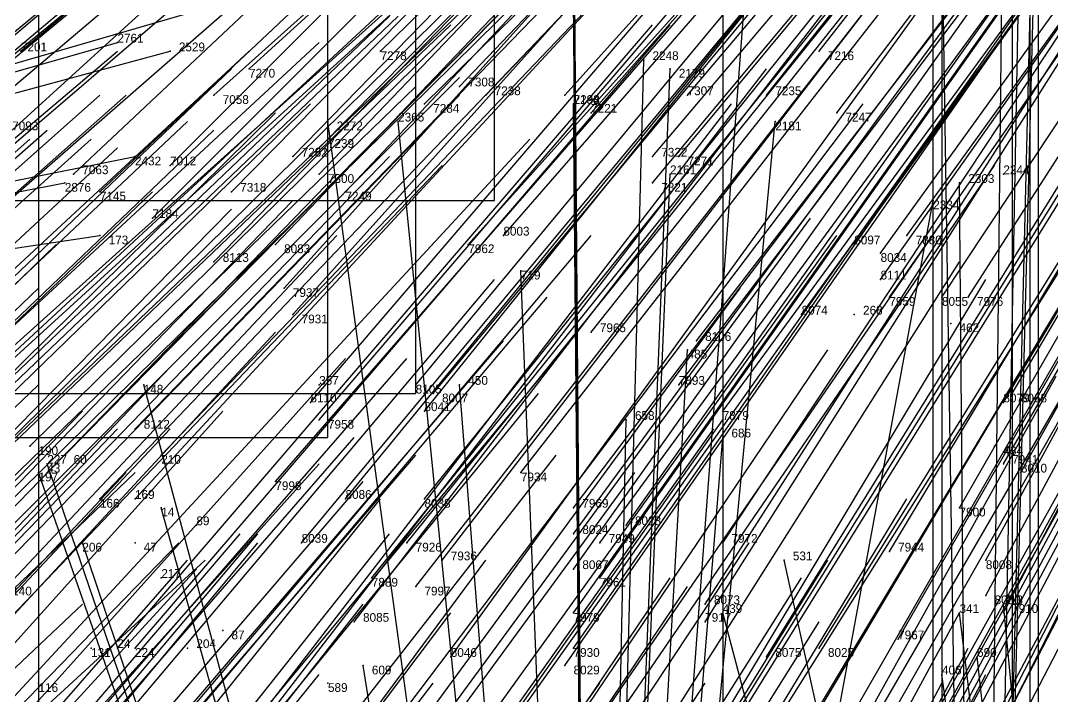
# Model space of a CAD drawing. Extents: x -0.5 to 0.59, y -0.5 to 0.59.
# Drawn here: x -0.271 to -0.1534, y -0.3015 to -0.2245 of the extents above; entities that cross this region are included whole.
import ezdxf

# ---------------------------------------------------------------- set-up
doc = ezdxf.new("R2010")
doc.units = 0
for name, color, linetype in [('Clients', 3, 'CONTINUOUS'), ('Facilities', 3, 'CONTINUOUS'), ('Facilities_lines', 3, 'CONTINUOUS'), ('Min_max_boxes', 1, 'CONTINUOUS'), ('Normals', 1, 'CONTINUOUS'), ('Source_points', 5, 'CONTINUOUS'), ('Text', 3, 'CONTINUOUS')]:
    doc.layers.add(name, color=color, linetype=linetype)

msp = doc.modelspace()

# ---------------------------------------------------------------- linework, layer by layer
at = {"layer": 'Clients', "color": 5}
for p in [(-0.26, -0.227, -1.25), (-0.254, -0.228, -1.25), (-0.2, -0.229, -1.25), (-0.197, -0.23, -1.25), (-0.208, -0.234, -1.25), (-0.236, -0.236, -1.25), (-0.228, -0.236, -1.25), (-0.185, -0.236, -1.25), (-0.258, -0.24, -1.25), (-0.197, -0.242, -1.25), (-0.266, -0.243, -1.25), (-0.164, -0.243, -1.25), (-0.167, -0.245, -1.25), (-0.262, -0.249, -1.25), (-0.214, -0.253, -1.25), (-0.195, -0.262, -1.25), (-0.257, -0.266, -1.25), (-0.221, -0.266, -1.25), (-0.202, -0.27, -1.25), (-0.191, -0.272, -1.25), (-0.268, -0.275, -1.25), (-0.269, -0.276, -1.25), (-0.255, -0.28, -1.25), (-0.264, -0.284, -1.25), (-0.184, -0.286, -1.25), (-0.159, -0.291, -1.25), (-0.191, -0.292, -1.25), (-0.164, -0.292, -1.25), (-0.162, -0.297, -1.25), (-0.232, -0.298, -1.25), (-0.166, -0.299, -1.25)]:
    msp.add_point(p, dxfattribs=at)
at = {"layer": 'Facilities', "color": 3}
for p in [(-0.271, -0.228, -0.885), (-0.23, -0.228, -0.811), (-0.18, -0.228, -0.726), (-0.245, -0.23, -0.841), (-0.221, -0.232, -0.799), (-0.249, -0.233, -0.852), (-0.225, -0.234, -0.812), (-0.218, -0.233, -0.797), (-0.209, -0.233, -0.782), (-0.195, -0.233, -0.759), (-0.186, -0.233, -0.745), (-0.206, -0.235, -0.781), (-0.178, -0.235, -0.737), (-0.237, -0.239, -0.841), (-0.254, -0.241, -0.875), (-0.24, -0.24, -0.848), (-0.24, -0.24, -0.848), (-0.199, -0.24, -0.778), (-0.196, -0.24, -0.775), (-0.265, -0.242, -0.896), (-0.237, -0.242, -0.847), (-0.159, -0.242, -1.25), (-0.199, -0.243, -0.784), (-0.262, -0.244, -0.895), (-0.247, -0.244, -0.867), (-0.234, -0.244, -0.846), (-0.256, -0.247, -0.889), (-0.216, -0.249, -0.824), (-0.17, -0.249, -0.753), (-0.242, -0.25, -0.87), (-0.22, -0.25, -0.833), (-0.176, -0.25, -0.764), (-0.173, -0.251, -0.763), (-0.249, -0.252, -0.885), (-0.173, -0.254, -0.768), (-0.241, -0.255, -0.877), (-0.172, -0.256, -0.772), (-0.166, -0.256, -0.764), (-0.163, -0.256, -0.759), (-0.24, -0.258, -0.881), (-0.182, -0.258, -0.789), (-0.176, -0.258, -1.25), (-0.165, -0.259, -1.25), (-0.206, -0.26, -0.829), (-0.194, -0.261, -0.811), (-0.237, -0.266, -1.25), (-0.226, -0.266, -0.873), (-0.224, -0.267, -0.871), (-0.196, -0.266, -0.826), (-0.158, -0.267, -0.776), (-0.238, -0.268, -0.896), (-0.159, -0.268, -0.779), (-0.225, -0.269, -0.877), (-0.191, -0.269, -0.825), (-0.237, -0.27, -0.898), (-0.258, -0.271, -0.935), (-0.27, -0.273, -0.96), (-0.266, -0.274, -0.955), (-0.255, -0.274, -0.937), (-0.16, -0.273, -1.25), (-0.159, -0.275, -0.793), (-0.268, -0.276, -0.962), (-0.214, -0.276, -0.874), (-0.157, -0.276, -0.793), (-0.242, -0.277, -0.92), (-0.262, -0.279, -0.957), (-0.258, -0.279, -0.95), (-0.234, -0.279, -0.91), (-0.225, -0.279, -0.896), (-0.208, -0.28, -0.871), (-0.164, -0.28, -0.812), (-0.251, -0.282, -1.25), (-0.202, -0.282, -0.867), (-0.208, -0.283, -0.877), (-0.258, -0.284, -1.25), (-0.239, -0.284, -0.929), (-0.227, -0.284, -0.908), (-0.205, -0.284, -0.875), (-0.191, -0.284, -0.855), (-0.172, -0.285, -0.832), (-0.223, -0.286, -0.905), (-0.161, -0.286, -0.821), (-0.255, -0.288, -1.25), (-0.231, -0.288, -0.924), (-0.208, -0.287, -0.885), (-0.205, -0.288, -0.885), (-0.226, -0.289, -0.917), (-0.161, -0.29, -0.83), (-0.193, -0.291, -0.872), (-0.208, -0.292, -0.898), (-0.159, -0.292, -0.83), (-0.248, -0.294, -1.25), (-0.233, -0.293, -0.935), (-0.193, -0.293, -0.876), (-0.171, -0.295, -0.853), (-0.263, -0.296, -1.25), (-0.26, -0.296, -0.985), (-0.258, -0.296, -0.982), (-0.252, -0.296, -1.25), (-0.208, -0.296, -0.906), (-0.18, -0.296, -0.866), (-0.222, -0.297, -0.927), (-0.186, -0.297, -0.876), (-0.209, -0.298, -0.91), (-0.269, -0.3, -1.25), (-0.236, -0.3, -1.25)]:
    msp.add_point(p, dxfattribs=at)
at = {"layer": 'Facilities_lines', "color": 3}
for p, q in [((-0.162, -0.472, -1.246), (-0.156, -0.155, -1.25)), ((-0.162, -0.472, -1.246), (-0.155, -0.184, -1.25)), ((-0.206, -0.456, -1.25), (-0.186, -0.189, -1.25)), ((-0.162, -0.472, -1.246), (-0.155, -0.2, -1.25)), ((-0.206, -0.456, -1.25), (-0.208, -0.203, -1.25)), ((-0.162, -0.472, -1.246), (-0.159, -0.207, -1.25)), ((-0.162, -0.472, -1.246), (-0.166, -0.212, -1.25)), ((-0.418, -0.272, -1.246), (-0.236, -0.219, -1.25)), ((-0.206, -0.456, -1.25), (-0.208, -0.222, -1.25)), ((-0.418, -0.272, -1.246), (-0.26, -0.227, -1.25)), ((-0.418, -0.272, -1.246), (-0.254, -0.228, -1.25)), ((-0.206, -0.456, -1.25), (-0.2, -0.229, -1.25)), ((-0.206, -0.456, -1.25), (-0.197, -0.23, -1.25)), ((-0.206, -0.456, -1.25), (-0.208, -0.234, -1.25)), ((-0.206, -0.456, -1.25), (-0.236, -0.236, -1.25)), ((-0.206, -0.456, -1.25), (-0.228, -0.236, -1.25)), ((-0.206, -0.456, -1.25), (-0.185, -0.236, -1.25)), ((-0.418, -0.272, -1.246), (-0.258, -0.24, -1.25)), ((-0.206, -0.456, -1.25), (-0.197, -0.242, -1.25)), ((-0.418, -0.272, -1.246), (-0.266, -0.243, -1.25)), ((-0.162, -0.472, -1.246), (-0.164, -0.243, -1.25)), ((-0.206, -0.456, -1.25), (-0.167, -0.245, -1.25)), ((-0.418, -0.272, -1.246), (-0.262, -0.249, -1.25)), ((-0.206, -0.456, -1.25), (-0.214, -0.253, -1.25)), ((-0.206, -0.456, -1.25), (-0.195, -0.262, -1.25)), ((-0.206, -0.456, -1.25), (-0.257, -0.266, -1.25)), ((-0.206, -0.456, -1.25), (-0.221, -0.266, -1.25)), ((-0.206, -0.456, -1.25), (-0.202, -0.27, -1.25)), ((-0.206, -0.456, -1.25), (-0.191, -0.272, -1.25)), ((-0.206, -0.456, -1.25), (-0.268, -0.275, -1.25)), ((-0.206, -0.456, -1.25), (-0.269, -0.276, -1.25)), ((-0.206, -0.456, -1.25), (-0.255, -0.28, -1.25)), ((-0.206, -0.456, -1.25), (-0.264, -0.284, -1.25)), ((-0.141, -0.479, -1.249), (-0.184, -0.286, -1.25)), ((-0.141, -0.479, -1.249), (-0.159, -0.291, -1.25)), ((-0.141, -0.479, -1.249), (-0.191, -0.292, -1.25)), ((-0.141, -0.479, -1.249), (-0.164, -0.292, -1.25)), ((-0.141, -0.479, -1.249), (-0.162, -0.297, -1.25)), ((-0.206, -0.456, -1.25), (-0.232, -0.298, -1.25)), ((-0.141, -0.479, -1.249), (-0.166, -0.299, -1.25))]:
    msp.add_line(p, q, dxfattribs=at)
at = {"layer": 'Min_max_boxes', "color": 1}
for p, q in [((-0.217, -0.245, -1.25), (-0.217, -0.07, -1.25)), ((-0.217, -0.245, -1.126), (-0.217, -0.07, -1.126)), ((-0.158, -0.076, -1.25), (-0.158, -0.478, -1.25)), ((-0.158, -0.076, -1.113), (-0.158, -0.478, -1.113)), ((-0.191, -0.129, -1.25), (-0.191, -0.479, -1.25)), ((-0.191, -0.129, -1.249), (-0.191, -0.479, -1.249)), ((-0.156, -0.135, -1.25), (-0.156, -0.477, -1.25)), ((-0.156, -0.135, -1.25), (-0.156, -0.477, -1.25)), ((-0.166, -0.155, -1.25), (-0.166, -0.472, -1.25)), ((-0.166, -0.155, -1.246), (-0.166, -0.472, -1.246)), ((-0.155, -0.472, -1.25), (-0.155, -0.155, -1.25)), ((-0.155, -0.472, -1.246), (-0.155, -0.155, -1.246)), ((-0.269, -0.189, -1.25), (-0.269, -0.456, -1.25)), ((-0.269, -0.189, -1.25), (-0.269, -0.456, -1.25)), ((-0.167, -0.456, -1.25), (-0.167, -0.189, -1.25)), ((-0.167, -0.456, -1.25), (-0.167, -0.189, -1.25)), ((-0.226, -0.267, -1.25), (-0.226, -0.203, -1.25)), ((-0.226, -0.267, -1.001), (-0.226, -0.203, -1.001)), ((-0.236, -0.272, -1.25), (-0.236, -0.219, -1.25)), ((-0.236, -0.272, -1.246), (-0.236, -0.219, -1.246)), ((-0.466, -0.245, -1.25), (-0.217, -0.245, -1.25)), ((-0.466, -0.245, -1.126), (-0.217, -0.245, -1.126)), ((-0.217, -0.245, -1.25), (-0.217, -0.245, -1.126)), ((-0.408, -0.267, -1.25), (-0.226, -0.267, -1.25)), ((-0.408, -0.267, -1.001), (-0.226, -0.267, -1.001)), ((-0.226, -0.267, -1.25), (-0.226, -0.267, -1.001)), ((-0.418, -0.272, -1.25), (-0.236, -0.272, -1.25)), ((-0.418, -0.272, -1.246), (-0.236, -0.272, -1.246)), ((-0.236, -0.272, -1.25), (-0.236, -0.272, -1.246))]:
    msp.add_line(p, q, dxfattribs=at)
at = {"layer": 'Normals', "color": 1}
for p, q in [((-0.18, -0.228, -0.726), (-0.123, -0.155, -0.763)), ((-0.186, -0.233, -0.745), (-0.128, -0.16, -0.783)), ((-0.178, -0.235, -0.737), (-0.122, -0.161, -0.776)), ((-0.195, -0.233, -0.759), (-0.135, -0.162, -0.796)), ((-0.23, -0.228, -0.811), (-0.164, -0.163, -0.848)), ((-0.209, -0.233, -0.782), (-0.147, -0.164, -0.82)), ((-0.221, -0.232, -0.799), (-0.157, -0.165, -0.837)), ((-0.218, -0.233, -0.797), (-0.154, -0.166, -0.835)), ((-0.206, -0.235, -0.781), (-0.145, -0.166, -0.819)), ((-0.271, -0.228, -0.885), (-0.2, -0.168, -0.922)), ((-0.245, -0.23, -0.841), (-0.177, -0.168, -0.878)), ((-0.225, -0.234, -0.812), (-0.159, -0.169, -0.849)), ((-0.199, -0.24, -0.778), (-0.139, -0.169, -0.816)), ((-0.196, -0.24, -0.775), (-0.137, -0.169, -0.813)), ((-0.249, -0.233, -0.852), (-0.18, -0.171, -0.889)), ((-0.199, -0.243, -0.784), (-0.139, -0.171, -0.822)), ((-0.272, -0.237, -0.902), (-0.203, -0.174, -0.938)), ((-0.24, -0.24, -0.848), (-0.175, -0.173, -0.885)), ((-0.24, -0.24, -0.848), (-0.175, -0.173, -0.885)), ((-0.237, -0.239, -0.841), (-0.172, -0.173, -0.878)), ((-0.17, -0.249, -0.753), (-0.116, -0.174, -0.792)), ((-0.254, -0.241, -0.875), (-0.188, -0.175, -0.911)), ((-0.237, -0.242, -0.847), (-0.173, -0.175, -0.884)), ((-0.176, -0.25, -0.764), (-0.122, -0.175, -0.803)), ((-0.234, -0.244, -0.846), (-0.17, -0.176, -0.883)), ((-0.173, -0.251, -0.763), (-0.119, -0.176, -0.801)), ((-0.247, -0.244, -0.867), (-0.181, -0.177, -0.903)), ((-0.265, -0.242, -0.896), (-0.197, -0.178, -0.933)), ((-0.163, -0.256, -0.759), (-0.113, -0.178, -0.797)), ((-0.216, -0.249, -0.824), (-0.155, -0.179, -0.861)), ((-0.173, -0.254, -0.768), (-0.12, -0.179, -0.807)), ((-0.166, -0.256, -0.764), (-0.115, -0.179, -0.801)), ((-0.262, -0.244, -0.895), (-0.194, -0.18, -0.932)), ((-0.256, -0.247, -0.889), (-0.19, -0.181, -0.925)), ((-0.22, -0.25, -0.833), (-0.158, -0.181, -0.87)), ((-0.172, -0.256, -0.772), (-0.119, -0.18, -0.81)), ((-0.182, -0.258, -0.789), (-0.127, -0.182, -0.825)), ((-0.242, -0.25, -0.87), (-0.178, -0.183, -0.907)), ((-0.294, -0.244, -0.955), (-0.222, -0.185, -0.992)), ((-0.249, -0.252, -0.885), (-0.184, -0.185, -0.922)), ((-0.241, -0.255, -0.877), (-0.179, -0.186, -0.915)), ((-0.206, -0.26, -0.829), (-0.148, -0.187, -0.866)), ((-0.194, -0.261, -0.811), (-0.137, -0.187, -0.848)), ((-0.158, -0.267, -0.776), (-0.111, -0.187, -0.814)), ((-0.24, -0.258, -0.881), (-0.178, -0.189, -0.919)), ((-0.159, -0.268, -0.779), (-0.112, -0.189, -0.817)), ((-0.196, -0.266, -0.826), (-0.14, -0.192, -0.863)), ((-0.191, -0.269, -0.825), (-0.136, -0.194, -0.863)), ((-0.159, -0.275, -0.793), (-0.112, -0.194, -0.83)), ((-0.226, -0.266, -0.873), (-0.167, -0.195, -0.911)), ((-0.157, -0.276, -0.793), (-0.112, -0.195, -0.83)), ((-0.224, -0.267, -0.871), (-0.165, -0.196, -0.908)), ((-0.225, -0.269, -0.877), (-0.167, -0.197, -0.914)), ((-0.238, -0.268, -0.896), (-0.178, -0.198, -0.934)), ((-0.308, -0.258, -1.004), (-0.236, -0.199, -1.041)), ((-0.313, -0.261, -1.019), (-0.242, -0.201, -1.057)), ((-0.298, -0.261, -0.992), (-0.228, -0.201, -1.03)), ((-0.237, -0.27, -0.898), (-0.177, -0.2, -0.936)), ((-0.164, -0.28, -0.812), (-0.118, -0.2, -0.85)), ((-0.214, -0.276, -0.874), (-0.157, -0.203, -0.912)), ((-0.258, -0.271, -0.935), (-0.193, -0.204, -0.972)), ((-0.172, -0.285, -0.832), (-0.124, -0.205, -0.869)), ((-0.161, -0.286, -0.821), (-0.117, -0.205, -0.859)), ((-0.318, -0.267, -1.038), (-0.247, -0.207, -1.075)), ((-0.279, -0.269, -0.968), (-0.211, -0.206, -1.006)), ((-0.255, -0.274, -0.937), (-0.191, -0.207, -0.974)), ((-0.242, -0.277, -0.92), (-0.181, -0.207, -0.958)), ((-0.234, -0.279, -0.91), (-0.175, -0.207, -0.948)), ((-0.225, -0.279, -0.896), (-0.167, -0.207, -0.934)), ((-0.208, -0.28, -0.871), (-0.152, -0.206, -0.909)), ((-0.202, -0.282, -0.867), (-0.148, -0.206, -0.904)), ((-0.191, -0.284, -0.855), (-0.14, -0.207, -0.893)), ((-0.27, -0.273, -0.96), (-0.204, -0.208, -0.997)), ((-0.266, -0.274, -0.955), (-0.201, -0.208, -0.992)), ((-0.208, -0.283, -0.877), (-0.153, -0.208, -0.915)), ((-0.161, -0.29, -0.83), (-0.117, -0.208, -0.867)), ((-0.274, -0.274, -0.968), (-0.208, -0.209, -1.006)), ((-0.205, -0.284, -0.875), (-0.15, -0.209, -0.913)), ((-0.268, -0.276, -0.962), (-0.203, -0.21, -0.999)), ((-0.159, -0.292, -0.83), (-0.116, -0.21, -0.868)), ((-0.318, -0.271, -1.046), (-0.247, -0.211, -1.083)), ((-0.258, -0.279, -0.95), (-0.195, -0.211, -0.987)), ((-0.208, -0.287, -0.885), (-0.154, -0.211, -0.923)), ((-0.262, -0.279, -0.957), (-0.198, -0.212, -0.994)), ((-0.227, -0.284, -0.908), (-0.169, -0.212, -0.946)), ((-0.223, -0.286, -0.905), (-0.166, -0.212, -0.943)), ((-0.239, -0.284, -0.929), (-0.18, -0.213, -0.966)), ((-0.205, -0.288, -0.885), (-0.152, -0.213, -0.923)), ((-0.193, -0.291, -0.872), (-0.143, -0.213, -0.909)), ((-0.193, -0.293, -0.876), (-0.143, -0.214, -0.913)), ((-0.289, -0.277, -1), (-0.22, -0.215, -1.038)), ((-0.171, -0.295, -0.853), (-0.125, -0.215, -0.89)), ((-0.28, -0.28, -0.991), (-0.213, -0.216, -1.028)), ((-0.231, -0.288, -0.924), (-0.173, -0.216, -0.961)), ((-0.226, -0.289, -0.917), (-0.169, -0.216, -0.954)), ((-0.275, -0.282, -0.984), (-0.209, -0.217, -1.021)), ((-0.208, -0.292, -0.898), (-0.155, -0.217, -0.935)), ((-0.18, -0.296, -0.866), (-0.131, -0.217, -0.903)), ((-0.186, -0.297, -0.876), (-0.137, -0.218, -0.913)), ((-0.331, -0.278, -1.081), (-0.26, -0.219, -1.118)), ((-0.233, -0.293, -0.935), (-0.176, -0.219, -0.971)), ((-0.222, -0.297, -0.927), (-0.167, -0.221, -0.962)), ((-0.208, -0.296, -0.906), (-0.155, -0.22, -0.942)), ((-0.316, -0.283, -1.06), (-0.246, -0.222, -1.098)), ((-0.209, -0.298, -0.91), (-0.156, -0.222, -0.947)), ((-0.296, -0.285, -1.028), (-0.228, -0.223, -1.066)), ((-0.296, -0.288, -1.034), (-0.229, -0.224, -1.071)), ((-0.295, -0.288, -1.031), (-0.228, -0.224, -1.068)), ((-0.289, -0.289, -1.022), (-0.222, -0.225, -1.059)), ((-0.26, -0.296, -0.985), (-0.199, -0.225, -1.021)), ((-0.258, -0.296, -0.982), (-0.197, -0.225, -1.018)), ((-0.184, -0.303, -0.887), (-0.135, -0.225, -0.925)), ((-0.305, -0.29, -1.052), (-0.237, -0.227, -1.089)), ((-0.26, -0.227, -1.25), (-0.26, -0.227, -1.15)), ((-0.191, -0.306, -0.903), (-0.142, -0.227, -0.94)), ((-0.331, -0.288, -1.096), (-0.26, -0.228, -1.133)), ((-0.313, -0.291, -1.069), (-0.245, -0.228, -1.106)), ((-0.254, -0.228, -1.25), (-0.254, -0.228, -1.15)), ((-0.191, -0.307, -0.903), (-0.142, -0.228, -0.94)), ((-0.2, -0.229, -1.25), (-0.2, -0.229, -1.15)), ((-0.17, -0.311, -0.885), (-0.125, -0.229, -0.922)), ((-0.314, -0.294, -1.075), (-0.247, -0.23, -1.112)), ((-0.243, -0.304, -0.974), (-0.186, -0.23, -1.01)), ((-0.216, -0.306, -0.936), (-0.162, -0.23, -0.973)), ((-0.197, -0.23, -1.25), (-0.197, -0.23, -1.15)), ((-0.286, -0.296, -1.03), (-0.221, -0.231, -1.068)), ((-0.185, -0.311, -0.904), (-0.137, -0.231, -0.941)), ((-0.292, -0.296, -1.041), (-0.226, -0.232, -1.078)), ((-0.172, -0.313, -0.892), (-0.127, -0.232, -0.93)), ((-0.332, -0.295, -1.11), (-0.262, -0.233, -1.147)), ((-0.328, -0.294, -1.102), (-0.259, -0.233, -1.139)), ((-0.304, -0.298, -1.065), (-0.238, -0.234, -1.102)), ((-0.286, -0.3, -1.036), (-0.221, -0.233, -1.073)), ((-0.247, -0.308, -0.987), (-0.19, -0.234, -1.023)), ((-0.231, -0.308, -0.963), (-0.175, -0.234, -0.999)), ((-0.208, -0.234, -1.25), (-0.208, -0.234, -1.15)), ((-0.18, -0.315, -0.907), (-0.133, -0.234, -0.943)), ((-0.172, -0.315, -0.897), (-0.127, -0.234, -0.934)), ((-0.308, -0.3, -1.075), (-0.242, -0.235, -1.112)), ((-0.32, -0.3, -1.096), (-0.252, -0.236, -1.133)), ((-0.236, -0.236, -1.25), (-0.236, -0.236, -1.15)), ((-0.228, -0.236, -1.25), (-0.228, -0.236, -1.15)), ((-0.185, -0.236, -1.25), (-0.185, -0.236, -1.15)), ((-0.338, -0.298, -1.127), (-0.268, -0.237, -1.164)), ((-0.316, -0.301, -1.09), (-0.249, -0.237, -1.127)), ((-0.339, -0.299, -1.131), (-0.27, -0.238, -1.168)), ((-0.332, -0.3, -1.119), (-0.263, -0.238, -1.156)), ((-0.276, -0.306, -1.03), (-0.213, -0.238, -1.067)), ((-0.169, -0.321, -0.906), (-0.125, -0.238, -0.943)), ((-0.329, -0.303, -1.117), (-0.26, -0.239, -1.154)), ((-0.293, -0.306, -1.06), (-0.229, -0.24, -1.097)), ((-0.287, -0.308, -1.053), (-0.223, -0.241, -1.09)), ((-0.258, -0.24, -1.25), (-0.258, -0.24, -1.15)), ((-0.212, -0.317, -0.955), (-0.16, -0.241, -0.991)), ((-0.3, -0.309, -1.076), (-0.235, -0.242, -1.113)), ((-0.197, -0.242, -1.25), (-0.197, -0.242, -1.15)), ((-0.159, -0.242, -1.25), (-0.159, -0.242, -1.15)), ((-0.266, -0.243, -1.25), (-0.266, -0.243, -1.15)), ((-0.177, -0.324, -0.922), (-0.132, -0.243, -0.96)), ((-0.164, -0.243, -1.25), (-0.164, -0.243, -1.15)), ((-0.323, -0.308, -1.116), (-0.256, -0.244, -1.153)), ((-0.176, -0.326, -0.926), (-0.132, -0.244, -0.963)), ((-0.305, -0.312, -1.09), (-0.24, -0.245, -1.127)), ((-0.167, -0.245, -1.25), (-0.167, -0.245, -1.15)), ((-0.312, -0.312, -1.103), (-0.247, -0.246, -1.14)), ((-0.236, -0.322, -0.998), (-0.181, -0.247, -1.035)), ((-0.218, -0.323, -0.974), (-0.165, -0.246, -1.01)), ((-0.185, -0.327, -0.939), (-0.139, -0.246, -0.976)), ((-0.299, -0.317, -1.089), (-0.235, -0.249, -1.126)), ((-0.266, -0.32, -1.041), (-0.206, -0.249, -1.078)), ((-0.262, -0.249, -1.25), (-0.262, -0.249, -1.15)), ((-0.232, -0.324, -0.996), (-0.178, -0.249, -1.034)), ((-0.334, -0.315, -1.148), (-0.267, -0.25, -1.185)), ((-0.179, -0.333, -0.945), (-0.135, -0.251, -0.982)), ((-0.214, -0.331, -0.984), (-0.164, -0.252, -1.022)), ((-0.277, -0.325, -1.067), (-0.217, -0.254, -1.105)), ((-0.214, -0.253, -1.25), (-0.214, -0.253, -1.15)), ((-0.209, -0.334, -0.984), (-0.161, -0.254, -1.022)), ((-0.336, -0.319, -1.157), (-0.269, -0.255, -1.195)), ((-0.244, -0.33, -1.027), (-0.189, -0.255, -1.064)), ((-0.271, -0.327, -1.06), (-0.211, -0.256, -1.098)), ((-0.199, -0.335, -0.975), (-0.152, -0.256, -1.013)), ((-0.196, -0.338, -0.977), (-0.15, -0.258, -1.014)), ((-0.176, -0.258, -1.25), (-0.176, -0.258, -1.15)), ((-0.165, -0.259, -1.25), (-0.165, -0.259, -1.15)), ((-0.305, -0.328, -1.119), (-0.242, -0.26, -1.157)), ((-0.276, -0.331, -1.078), (-0.216, -0.261, -1.116)), ((-0.231, -0.339, -1.025), (-0.179, -0.262, -1.063)), ((-0.195, -0.262, -1.25), (-0.195, -0.262, -1.15)), ((-0.296, -0.332, -1.112), (-0.234, -0.263, -1.149)), ((-0.288, -0.333, -1.1), (-0.227, -0.263, -1.138)), ((-0.269, -0.334, -1.073), (-0.21, -0.263, -1.11)), ((-0.318, -0.331, -1.147), (-0.254, -0.264, -1.184)), ((-0.318, -0.331, -1.147), (-0.254, -0.264, -1.184)), ((-0.181, -0.347, -0.978), (-0.138, -0.264, -1.015)), ((-0.198, -0.346, -0.996), (-0.153, -0.265, -1.033)), ((-0.181, -0.348, -0.981), (-0.139, -0.265, -1.018)), ((-0.339, -0.333, -1.189), (-0.269, -0.266, -1.209)), ((-0.271, -0.339, -1.083), (-0.212, -0.267, -1.121)), ((-0.257, -0.266, -1.25), (-0.257, -0.266, -1.15)), ((-0.237, -0.266, -1.25), (-0.237, -0.266, -1.15)), ((-0.221, -0.266, -1.25), (-0.221, -0.266, -1.15)), ((-0.329, -0.336, -1.176), (-0.264, -0.269, -1.213)), ((-0.31, -0.338, -1.147), (-0.248, -0.269, -1.185)), ((-0.187, -0.351, -0.994), (-0.144, -0.269, -1.032)), ((-0.183, -0.352, -0.991), (-0.141, -0.269, -1.028)), ((-0.244, -0.345, -1.058), (-0.191, -0.27, -1.096)), ((-0.202, -0.27, -1.25), (-0.202, -0.27, -1.15)), ((-0.324, -0.338, -1.17), (-0.26, -0.271, -1.208)), ((-0.317, -0.338, -1.16), (-0.254, -0.271, -1.197)), ((-0.246, -0.347, -1.062), (-0.192, -0.271, -1.1)), ((-0.294, -0.342, -1.127), (-0.233, -0.272, -1.164)), ((-0.191, -0.272, -1.25), (-0.191, -0.272, -1.15)), ((-0.185, -0.354, -1), (-0.143, -0.272, -1.037)), ((-0.286, -0.344, -1.118), (-0.226, -0.274, -1.156)), ((-0.267, -0.347, -1.095), (-0.21, -0.274, -1.133)), ((-0.16, -0.273, -1.25), (-0.16, -0.273, -1.15)), ((-0.299, -0.344, -1.139), (-0.237, -0.275, -1.177)), ((-0.268, -0.275, -1.25), (-0.268, -0.275, -1.15)), ((-0.329, -0.344, -1.191), (-0.258, -0.276, -1.208)), ((-0.325, -0.346, -1.186), (-0.259, -0.276, -1.215)), ((-0.269, -0.276, -1.25), (-0.269, -0.276, -1.15)), ((-0.256, -0.351, -1.085), (-0.201, -0.276, -1.123)), ((-0.292, -0.347, -1.135), (-0.232, -0.277, -1.172)), ((-0.195, -0.36, -1.024), (-0.151, -0.278, -1.061)), ((-0.288, -0.351, -1.136), (-0.23, -0.279, -1.174)), ((-0.218, -0.358, -1.048), (-0.17, -0.279, -1.085)), ((-0.255, -0.28, -1.25), (-0.255, -0.28, -1.15)), ((-0.251, -0.282, -1.25), (-0.251, -0.282, -1.15)), ((-0.306, -0.353, -1.169), (-0.246, -0.283, -1.206)), ((-0.304, -0.354, -1.167), (-0.244, -0.283, -1.204)), ((-0.287, -0.356, -1.144), (-0.229, -0.283, -1.181)), ((-0.321, -0.354, -1.194), (-0.253, -0.284, -1.217)), ((-0.303, -0.355, -1.168), (-0.244, -0.284, -1.205)), ((-0.264, -0.284, -1.25), (-0.264, -0.284, -1.15)), ((-0.258, -0.284, -1.25), (-0.258, -0.284, -1.15)), ((-0.239, -0.361, -1.083), (-0.188, -0.284, -1.12)), ((-0.19, -0.368, -1.034), (-0.147, -0.285, -1.071)), ((-0.323, -0.353, -1.198), (-0.25, -0.286, -1.208)), ((-0.315, -0.358, -1.192), (-0.252, -0.286, -1.222)), ((-0.273, -0.36, -1.13), (-0.218, -0.286, -1.167)), ((-0.228, -0.365, -1.075), (-0.179, -0.286, -1.113)), ((-0.184, -0.286, -1.25), (-0.184, -0.286, -1.15)), ((-0.316, -0.358, -1.194), (-0.251, -0.287, -1.221)), ((-0.255, -0.288, -1.25), (-0.255, -0.288, -1.15)), ((-0.249, -0.365, -1.105), (-0.197, -0.288, -1.142)), ((-0.232, -0.367, -1.085), (-0.182, -0.288, -1.122)), ((-0.247, -0.366, -1.103), (-0.195, -0.289, -1.141)), ((-0.336, -0.359, -1.23), (-0.264, -0.291, -1.216)), ((-0.289, -0.364, -1.163), (-0.232, -0.291, -1.2)), ((-0.159, -0.291, -1.25), (-0.159, -0.291, -1.15)), ((-0.278, -0.366, -1.15), (-0.222, -0.292, -1.187)), ((-0.208, -0.373, -1.068), (-0.164, -0.292, -1.106)), ((-0.191, -0.292, -1.25), (-0.191, -0.292, -1.15)), ((-0.164, -0.292, -1.25), (-0.164, -0.292, -1.15)), ((-0.248, -0.294, -1.25), (-0.248, -0.294, -1.15)), ((-0.229, -0.371, -1.091), (-0.18, -0.293, -1.129)), ((-0.263, -0.296, -1.25), (-0.263, -0.296, -1.15)), ((-0.252, -0.296, -1.25), (-0.252, -0.296, -1.15)), ((-0.206, -0.377, -1.075), (-0.163, -0.296, -1.112)), ((-0.162, -0.297, -1.25), (-0.162, -0.297, -1.15)), ((-0.232, -0.298, -1.25), (-0.232, -0.298, -1.15)), ((-0.296, -0.372, -1.189), (-0.237, -0.299, -1.223)), ((-0.204, -0.381, -1.081), (-0.161, -0.299, -1.118)), ((-0.166, -0.299, -1.25), (-0.166, -0.299, -1.15)), ((-0.281, -0.374, -1.168), (-0.224, -0.3, -1.206)), ((-0.269, -0.3, -1.25), (-0.269, -0.3, -1.15)), ((-0.259, -0.376, -1.141), (-0.205, -0.3, -1.178)), ((-0.244, -0.377, -1.123), (-0.193, -0.3, -1.16)), ((-0.236, -0.3, -1.25), (-0.236, -0.3, -1.15)), ((-0.21, -0.382, -1.09), (-0.166, -0.3, -1.127))]:
    msp.add_line(p, q, dxfattribs=at)
at = {"layer": 'Source_points', "color": 5}
for p in [(-0.26, -0.227, -1.25), (-0.271, -0.228, -0.885), (-0.254, -0.228, -1.25), (-0.23, -0.228, -0.811), (-0.18, -0.228, -0.726), (-0.2, -0.229, -1.25), (-0.245, -0.23, -0.841), (-0.197, -0.23, -1.25), (-0.221, -0.232, -0.799), (-0.249, -0.233, -0.852), (-0.225, -0.234, -0.812), (-0.218, -0.233, -0.797), (-0.209, -0.233, -0.782), (-0.208, -0.234, -1.25), (-0.195, -0.233, -0.759), (-0.186, -0.233, -0.745), (-0.206, -0.235, -0.781), (-0.178, -0.235, -0.737), (-0.236, -0.236, -1.25), (-0.228, -0.236, -1.25), (-0.185, -0.236, -1.25), (-0.237, -0.239, -0.841), (-0.258, -0.24, -1.25), (-0.254, -0.241, -0.875), (-0.24, -0.24, -0.848), (-0.24, -0.24, -0.848), (-0.199, -0.24, -0.778), (-0.196, -0.24, -0.775), (-0.265, -0.242, -0.896), (-0.237, -0.242, -0.847), (-0.197, -0.242, -1.25), (-0.159, -0.242, -1.25), (-0.266, -0.243, -1.25), (-0.199, -0.243, -0.784), (-0.164, -0.243, -1.25), (-0.262, -0.244, -0.895), (-0.247, -0.244, -0.867), (-0.234, -0.244, -0.846), (-0.167, -0.245, -1.25), (-0.256, -0.247, -0.889), (-0.262, -0.249, -1.25), (-0.216, -0.249, -0.824), (-0.17, -0.249, -0.753), (-0.242, -0.25, -0.87), (-0.22, -0.25, -0.833), (-0.176, -0.25, -0.764), (-0.173, -0.251, -0.763), (-0.249, -0.252, -0.885), (-0.214, -0.253, -1.25), (-0.173, -0.254, -0.768), (-0.241, -0.255, -0.877), (-0.172, -0.256, -0.772), (-0.166, -0.256, -0.764), (-0.163, -0.256, -0.759), (-0.24, -0.258, -0.881), (-0.182, -0.258, -0.789), (-0.176, -0.258, -1.25), (-0.165, -0.259, -1.25), (-0.206, -0.26, -0.829), (-0.194, -0.261, -0.811), (-0.195, -0.262, -1.25), (-0.257, -0.266, -1.25), (-0.237, -0.266, -1.25), (-0.226, -0.266, -0.873), (-0.224, -0.267, -0.871), (-0.221, -0.266, -1.25), (-0.196, -0.266, -0.826), (-0.158, -0.267, -0.776), (-0.238, -0.268, -0.896), (-0.159, -0.268, -0.779), (-0.225, -0.269, -0.877), (-0.191, -0.269, -0.825), (-0.237, -0.27, -0.898), (-0.202, -0.27, -1.25), (-0.258, -0.271, -0.935), (-0.191, -0.272, -1.25), (-0.27, -0.273, -0.96), (-0.266, -0.274, -0.955), (-0.255, -0.274, -0.937), (-0.16, -0.273, -1.25), (-0.268, -0.275, -1.25), (-0.159, -0.275, -0.793), (-0.269, -0.276, -1.25), (-0.268, -0.276, -0.962), (-0.214, -0.276, -0.874), (-0.157, -0.276, -0.793), (-0.242, -0.277, -0.92), (-0.262, -0.279, -0.957), (-0.258, -0.279, -0.95), (-0.234, -0.279, -0.91), (-0.225, -0.279, -0.896), (-0.255, -0.28, -1.25), (-0.208, -0.28, -0.871), (-0.164, -0.28, -0.812), (-0.251, -0.282, -1.25), (-0.202, -0.282, -0.867), (-0.208, -0.283, -0.877), (-0.264, -0.284, -1.25), (-0.258, -0.284, -1.25), (-0.239, -0.284, -0.929), (-0.227, -0.284, -0.908), (-0.205, -0.284, -0.875), (-0.191, -0.284, -0.855), (-0.172, -0.285, -0.832), (-0.223, -0.286, -0.905), (-0.184, -0.286, -1.25), (-0.161, -0.286, -0.821), (-0.255, -0.288, -1.25), (-0.231, -0.288, -0.924), (-0.208, -0.287, -0.885), (-0.205, -0.288, -0.885), (-0.226, -0.289, -0.917), (-0.161, -0.29, -0.83), (-0.193, -0.291, -0.872), (-0.159, -0.291, -1.25), (-0.208, -0.292, -0.898), (-0.191, -0.292, -1.25), (-0.164, -0.292, -1.25), (-0.159, -0.292, -0.83), (-0.248, -0.294, -1.25), (-0.233, -0.293, -0.935), (-0.193, -0.293, -0.876), (-0.171, -0.295, -0.853), (-0.263, -0.296, -1.25), (-0.26, -0.296, -0.985), (-0.258, -0.296, -0.982), (-0.252, -0.296, -1.25), (-0.208, -0.296, -0.906), (-0.18, -0.296, -0.866), (-0.222, -0.297, -0.927), (-0.186, -0.297, -0.876), (-0.162, -0.297, -1.25), (-0.232, -0.298, -1.25), (-0.209, -0.298, -0.91), (-0.166, -0.299, -1.25), (-0.269, -0.3, -1.25), (-0.236, -0.3, -1.25)]:
    msp.add_point(p, dxfattribs=at)

# ---------------------------------------------------------------- texts
at = {"layer": 'Text', "color": 3}
for s, p in [('7201', (-0.271, -0.228, -0.885)), ('2761', (-0.26, -0.227, -1.25)), ('2529', (-0.253, -0.228, -1.25)), ('7278', (-0.23, -0.229, -0.811)), ('2248', (-0.199, -0.229, -1.25)), ('7216', (-0.179, -0.229, -0.726)), ('7270', (-0.245, -0.231, -0.841)), ('2179', (-0.196, -0.231, -1.25)), ('7308', (-0.22, -0.232, -0.799)), ('7238', (-0.217, -0.233, -0.797)), ('7307', (-0.195, -0.233, -0.759)), ('7235', (-0.185, -0.233, -0.745)), ('7058', (-0.248, -0.234, -0.852)), ('7284', (-0.224, -0.235, -0.812)), ('2183', (-0.208, -0.234, -1.25)), ('7294', (-0.208, -0.234, -0.782)), ('7221', (-0.206, -0.235, -0.781)), ('2365', (-0.228, -0.236, -1.25)), ('7247', (-0.177, -0.236, -0.737)), ('7093', (-0.272, -0.237, -0.902)), ('2272', (-0.235, -0.237, -1.25)), ('2181', (-0.185, -0.237, -1.25)), ('7239', (-0.236, -0.239, -0.841)), ('7262', (-0.239, -0.24, -0.848)), ('7281', (-0.239, -0.24, -0.848)), ('7322', (-0.198, -0.24, -0.778)), ('7063', (-0.264, -0.242, -0.896)), ('2432', (-0.258, -0.241, -1.25)), ('7012', (-0.254, -0.241, -0.875)), ('2161', (-0.197, -0.242, -1.25)), ('7271', (-0.195, -0.241, -0.775)), ('2244', (-0.159, -0.242, -1.25)), ('7300', (-0.236, -0.243, -0.847)), ('2303', (-0.163, -0.243, -1.25)), ('2876', (-0.266, -0.244, -1.25)), ('7318', (-0.246, -0.244, -0.867)), ('7321', (-0.198, -0.244, -0.784)), ('7145', (-0.262, -0.245, -0.895)), ('7249', (-0.234, -0.245, -0.846)), ('2334', (-0.167, -0.246, -1.25)), ('7184', (-0.256, -0.247, -0.889)), ('8003', (-0.216, -0.249, -0.824)), ('173', (-0.261, -0.25, -1.25)), ('8097', (-0.176, -0.25, -0.764)), ('7880', (-0.169, -0.25, -0.753)), ('8083', (-0.241, -0.251, -0.87)), ('7962', (-0.22, -0.251, -0.833)), ('8113', (-0.248, -0.252, -0.885)), ('8034', (-0.173, -0.252, -0.763)), ('719', (-0.214, -0.254, -1.25)), ('8111', (-0.173, -0.254, -0.768)), ('7937', (-0.24, -0.256, -0.877)), ('7959', (-0.172, -0.257, -0.772)), ('8055', (-0.166, -0.257, -0.764)), ('7976', (-0.162, -0.257, -0.759)), ('8074', (-0.182, -0.258, -0.789)), ('268', (-0.175, -0.258, -1.25)), ('7931', (-0.239, -0.259, -0.881)), ('7965', (-0.205, -0.26, -0.829)), ('462', (-0.164, -0.26, -1.25)), ('8106', (-0.193, -0.261, -0.811)), ('485', (-0.195, -0.263, -1.25)), ('357', (-0.237, -0.266, -1.25)), ('450', (-0.22, -0.266, -1.25)), ('7893', (-0.196, -0.266, -0.826)), ('148', (-0.257, -0.267, -1.25)), ('8110', (-0.238, -0.268, -0.896)), ('8105', (-0.226, -0.267, -0.873)), ('8007', (-0.223, -0.268, -0.871)), ('8079', (-0.159, -0.268, -0.779)), ('8068', (-0.157, -0.268, -0.776)), ('8041', (-0.225, -0.269, -0.877)), ('658', (-0.201, -0.27, -1.25)), ('7879', (-0.191, -0.27, -0.825)), ('8112', (-0.257, -0.271, -0.935)), ('7958', (-0.236, -0.271, -0.898)), ('686', (-0.19, -0.272, -1.25)), ('190', (-0.269, -0.274, -0.96)), ('227', (-0.268, -0.275, -1.25)), ('60', (-0.265, -0.275, -0.955)), ('210', (-0.255, -0.275, -0.937)), ('434', (-0.159, -0.274, -1.25)), ('7941', (-0.158, -0.275, -0.793)), ('43', (-0.268, -0.276, -0.962)), ('8010', (-0.157, -0.276, -0.793)), ('197', (-0.269, -0.277, -1.25)), ('7934', (-0.214, -0.277, -0.874)), ('7998', (-0.242, -0.278, -0.92)), ('169', (-0.258, -0.279, -0.95)), ('8086', (-0.234, -0.279, -0.91)), ('166', (-0.262, -0.28, -0.957)), ('8038', (-0.225, -0.28, -0.896)), ('7969', (-0.207, -0.28, -0.871)), ('14', (-0.255, -0.281, -1.25)), ('89', (-0.251, -0.282, -1.25)), ('8028', (-0.201, -0.282, -0.867)), ('7900', (-0.164, -0.281, -0.812)), ('8024', (-0.207, -0.283, -0.877)), ('8039', (-0.239, -0.284, -0.929)), ('7949', (-0.204, -0.284, -0.875)), ('7972', (-0.19, -0.284, -0.855)), ('206', (-0.264, -0.285, -1.25)), ('47', (-0.257, -0.285, -1.25)), ('7926', (-0.226, -0.285, -0.908)), ('7944', (-0.171, -0.285, -0.832)), ('7936', (-0.222, -0.286, -0.905)), ('531', (-0.183, -0.286, -1.25)), ('217', (-0.255, -0.288, -1.25)), ('8067', (-0.207, -0.287, -0.885)), ('8008', (-0.161, -0.287, -0.821)), ('7889', (-0.231, -0.289, -0.924)), ('7961', (-0.205, -0.289, -0.885)), ('140', (-0.272, -0.29, -1.25)), ('7997', (-0.225, -0.29, -0.917)), ('8073', (-0.192, -0.291, -0.872)), ('8050', (-0.16, -0.291, -0.83)), ('713', (-0.159, -0.291, -1.25)), ('439', (-0.191, -0.292, -1.25)), ('341', (-0.164, -0.292, -1.25)), ('7910', (-0.158, -0.292, -0.83)), ('8085', (-0.232, -0.293, -0.935)), ('7979', (-0.208, -0.293, -0.898)), ('7917', (-0.193, -0.293, -0.876)), ('87', (-0.247, -0.295, -1.25)), ('7967', (-0.171, -0.295, -0.853)), ('24', (-0.26, -0.296, -0.985)), ('204', (-0.251, -0.296, -1.25)), ('131', (-0.263, -0.297, -1.25)), ('224', (-0.258, -0.297, -0.982)), ('8046', (-0.222, -0.297, -0.927)), ('7930', (-0.208, -0.297, -0.906)), ('8075', (-0.185, -0.297, -0.876)), ('8025', (-0.179, -0.297, -0.866)), ('690', (-0.162, -0.297, -1.25)), ('609', (-0.231, -0.299, -1.25)), ('8029', (-0.208, -0.299, -0.91)), ('406', (-0.166, -0.299, -1.25)), ('116', (-0.269, -0.301, -1.25)), ('589', (-0.236, -0.301, -1.25))]:
    msp.add_text(s, height=0.001, dxfattribs=at).set_placement(p)

doc.saveas('drawing.dxf')
